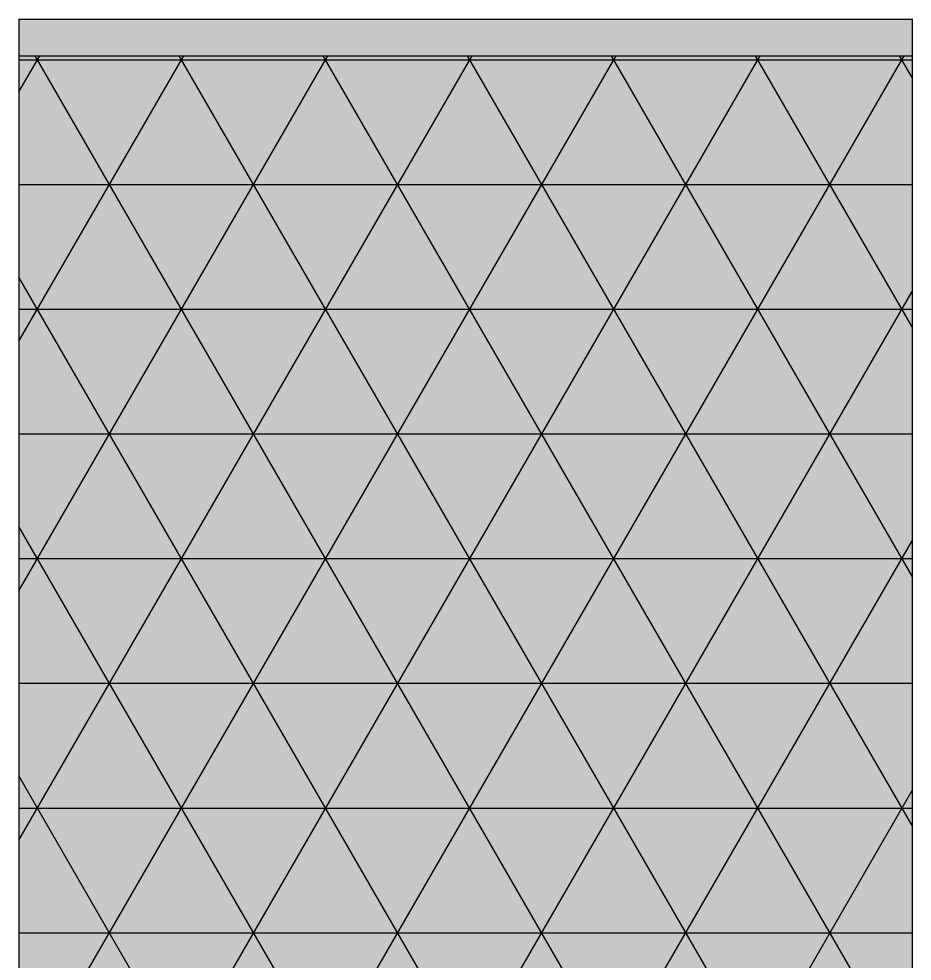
# Model space of a CAD drawing. Header units: inches. Extents: x -55 to 600, y -103 to 167.
# Drawn here: x 555.4796 to 555.9342, y 43.9973 to 44.4772 of the extents above; entities that cross this region are included whole.
import ezdxf

# ---------------------------------------------------------------- set-up
doc = ezdxf.new("R2010")
doc.units = ezdxf.units.IN
doc.header["$MEASUREMENT"] = 0
doc.layers.add('AI-Hatch mob', color=254, linetype='Continuous')
doc.layers.add('AI-Mob', color=2, linetype='Continuous')

# ---------------------------------------------------------------- blocks, each defined once
blk = doc.blocks.new('Multi-Estação')
at = {"layer": 'AI-Hatch mob', "true_color": 0xd3bf96}
blk.add_hatch(color=9, dxfattribs=at).paths.add_polyline_path([(-0.01878, 0.02619), (-0.01878, 0.48076), (-0.55819, 0.48076), (-0.55819, 0.02619)])
at = {"layer": 'AI-Hatch mob', "true_color": 0xb99f7e}
h = blk.add_hatch(dxfattribs=at)
h.set_pattern_fill('NET3', color=33, scale=0.02, angle=-90, style=0)
h.set_pattern_definition([(270, (-7.55022, 69.55704), (0.0635, 0), []), (330, (-7.55022, 69.55704), (0.03175, 0.054992613), []), (30, (-7.55022, 69.55704), (-0.03175, 0.054992613), [])])
h.paths.add_polyline_path([(-0.01878, 0.02619), (-0.01878, 0.48076), (-0.55819, 0.48076), (-0.55819, 0.02619)])
at = {"layer": 'AI-Hatch mob'}
blk.add_hatch(color=254, dxfattribs=at).paths.add_polyline_path([(-0.00011, 0.48076), (-0.01878, 0.48076), (-0.01878, 0.02619), (-0.00011, 0.02619)])
for p, q in [((-0.00011, 0.48076), (-0.55819, 0.48076)), ((-0.01878, 0.48076), (-0.01878, 0.02619)), ((-0.00011, 0.48076), (-0.00011, 0.02619)), ((0, 0.02619), (-0.55819, 0.02619))]:
    blk.add_line(p, q)
blk = doc.blocks.new('HFGFDA')
at = {"layer": 'AI-Mob', "rotation": 90}
blk.add_blockref('Multi-Estação', (312.4634, -57.70606), dxfattribs=at)

msp = doc.modelspace()

# ---------------------------------------------------------------- block references
msp.add_blockref('HFGFDA', (243.49695, 102.18322))

doc.saveas('drawing.dxf')
